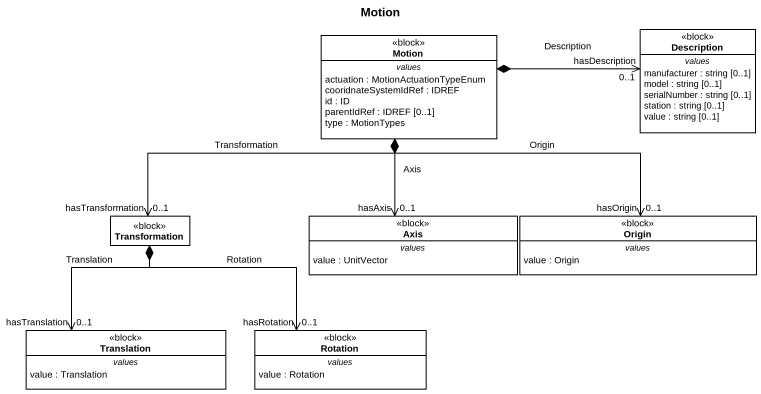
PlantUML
@startuml
title Motion
hide circle
hide empty members
class Motion <<block>> {
  -- values --
  actuation : MotionActuationTypeEnum
  cooridnateSystemIdRef : IDREF
  id : ID
  parentIdRef : IDREF [0..1]
  type : MotionTypes
}
class Description <<block>> {
  -- values --
  manufacturer : string [0..1]
  model : string [0..1]
  serialNumber : string [0..1]
  station : string [0..1]
  value : string [0..1]
}
class Transformation <<block>>
class Axis <<block>> {
  -- values --
  value : UnitVector
}
class Origin <<block>> {
  -- values --
  value : Origin
}
class Translation <<block>> {
  -- values --
  value : Translation
}
class Rotation <<block>> {
  -- values --
  value : Rotation
}
Motion *-right-> "0..1\nhasDescription" Description : Description
Motion *-left-> "0..1\nhasTransformation" Transformation : Transformation
Motion *--> "hasAxis\n0..1" Axis : Axis
Motion *--> "0..1\nhasOrigin" Origin : Origin
Transformation *--> "hasTranslation\n0..1" Translation : Translation
Transformation *--> "hasRotation\n0..1" Rotation : Rotation
@enduml
